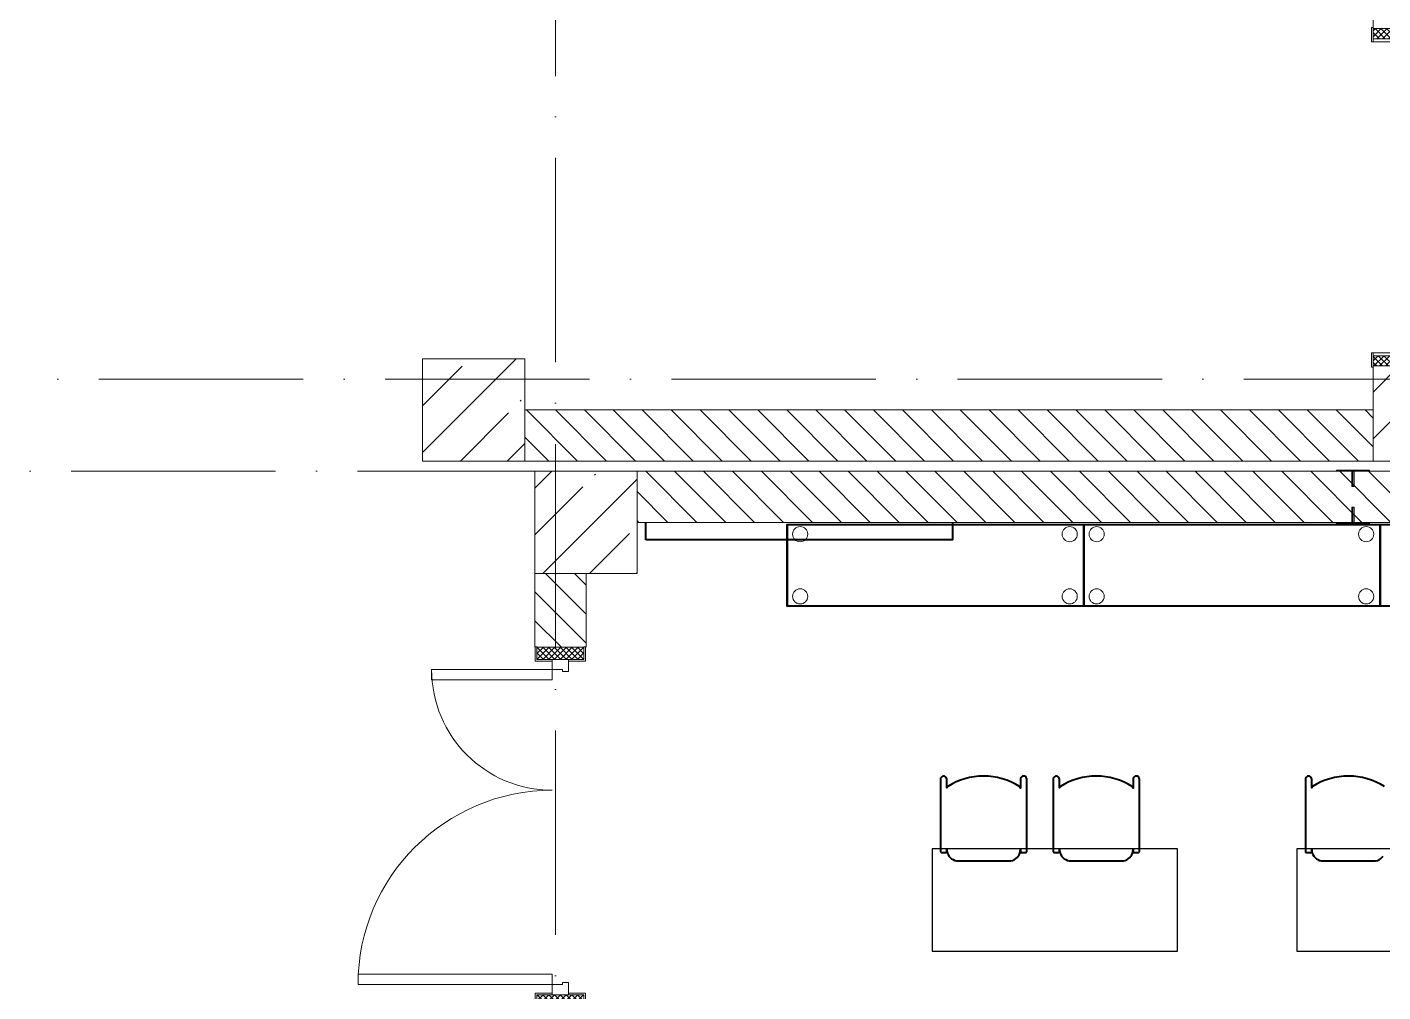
# Model space of a CAD drawing. Header units: millimetres. Extents: x -6467 to 105918, y -7090 to 92481.
# Drawn here: x 90767 to 97397, y 44235 to 48954 of the extents above; entities that cross this region are included whole.
import ezdxf

# ---------------------------------------------------------------- set-up
doc = ezdxf.new("R2010")
doc.units = ezdxf.units.MM
doc.linetypes.add('50_200_ШТРИХ_1Т_ш5_п1_п1_', pattern=[1400, 1000, -200, 0, -200])
for name, color, linetype, lineweight in [('A-DOOR', 7, 'Continuous', 9), ('A-DOOR-2', 7, 'Continuous', 5), ('A-DOOR-FRAM', 7, 'Continuous', 9), ('A-DOOR-FRAM-2', 7, 'Continuous', 5), ('A-WALL', 7, 'Continuous', 5), ('I-WALL', 7, 'Continuous', 5), ('S-COLS', 7, 'Continuous', 9), ('S-COLS-1', 7, 'Continuous', 5)]:
    doc.layers.add(name, color=color, linetype=linetype, lineweight=lineweight)
for name, color, linetype, lineweight, true_color in [('A-GENM-1', 7, 'Continuous', 9, 0xaaaaaa), ('A-GENM-2', 7, 'Continuous', 20, 0xaaaaaa), ('мебель 2 этаж-1', 7, 'Continuous', 40, 0xaaaaaa), ('Оси-3', 7, '50_200_ШТРИХ_1Т_ш5_п1_п1_', 9, 0xaaaaaa), ('ТХ_функционал-2', 7, 'Continuous', 40, 0xaaaaaa), ('ТХ_функционал-4', 7, 'Continuous', 20, 0xaaaaaa), ('ТХ_функционал-9', 7, 'Continuous', 30, 0xaaaaaa)]:
    doc.layers.add(name, color=color, linetype=linetype, lineweight=lineweight, true_color=true_color)
pattern_1 = [(45, (0, 0), (-228.0985, 228.0985), []), (45, (228.1, 0), (-228.0985, 228.0985), [403.225, -80.645, 6.706, -73.939])]
pattern_2 = [(135, (0, 0), (-70.71068, -70.71068), [])]

# ---------------------------------------------------------------- blocks, each defined once
blk = doc.blocks.new('110_Дверь_СКБ_2Ст_Внутренняя1 - СОШ_Д-01_Дв_1650_1350_x2100h_Лестничная клетка _из коридора_ EIS60_90-25230278-АИ_План этажа Радиаторы_2')
at = {"layer": 'A-DOOR-2'}
h = blk.add_hatch(dxfattribs=at)
h.set_pattern_fill('FP_118', color=256, style=0, pattern_type=2)
h.set_pattern_definition([(135, (1501.41, 189.685), (-14.14214, -14.14214), []), (225, (1501.41, 189.685), (14.14214, -14.14214), [])])
h.paths.add_polyline_path([(837.5, 125), (787.5, 125), (787.5, -125), (837.5, -125)])
at = {"layer": 'A-DOOR-FRAM-2'}
h = blk.add_hatch(dxfattribs=at)
h.set_pattern_fill('FP_119', color=256, style=0, pattern_type=2)
h.set_pattern_definition([(45, (-621.384, 189.685), (-14.1421, 14.1421), []), (135, (-621.384, 189.685), (-14.1421, -14.1421), [])])
h.paths.add_polyline_path([(-762.5, 125), (-812.5, 125), (-812.5, -125), (-762.5, -125)])
at = {"layer": 'A-DOOR'}
for p, q in [((737.5, 1025), (687.5, 1025)), ((687.5, 1025), (687.5, 125)), ((737.5, 125), (737.5, 1025)), ((-712.5, 675), (-712.5, 125)), ((-662.5, 675), (-712.5, 675)), ((-662.5, 125), (-662.5, 675)), ((-712.5, 125), (-662.5, 125)), ((687.5, 125), (737.5, 125))]:
    blk.add_line(p, q, dxfattribs=at)
at = {"layer": 'A-DOOR-2'}
for centre, radius, start, end in [((737.5, 125), 900, 90, 180), ((-712.5, 125), 550, 360, 90)]:
    blk.add_arc(centre, radius, start, end, dxfattribs=at)
at = {"layer": 'A-DOOR-FRAM'}
for p, q in [((-747.5, 133), (-817.5, 133)), ((-817.5, 133), (-817.5, 125)), ((-747.5, 125), (-747.5, 133)), ((842.5, 133), (772.5, 133)), ((772.5, 133), (772.5, 125)), ((842.5, 125), (842.5, 133)), ((-817.5, 125), (-747.5, 125)), ((-762.5, 125), (-812.5, 125)), ((-812.5, 125), (-812.5, -125)), ((-712.5, 125), (-762.5, 125)), ((-762.5, 125), (-762.5, 45)), ((-762.5, -125), (-762.5, 125)), ((-747.5, 125), (-762.5, 125)), ((-762.5, 125), (-762.5, 124)), ((-762.5, 124), (-747.5, 124)), ((-747.5, 124), (-747.5, 125)), ((-712.5, 75), (-712.5, 125)), ((-702.5, 75), (-712.5, 75)), ((-702.5, 45), (-702.5, 75)), ((737.5, 75), (727.5, 75)), ((727.5, 75), (727.5, 45)), ((737.5, 125), (737.5, 75)), ((787.5, 125), (737.5, 125)), ((787.5, 125), (772.5, 125)), ((772.5, 125), (772.5, 124)), ((772.5, 125), (842.5, 125)), ((772.5, 124), (787.5, 124)), ((787.5, 45), (787.5, 125)), ((837.5, 125), (787.5, 125)), ((787.5, 125), (787.5, -125)), ((787.5, 124), (787.5, 125)), ((837.5, -125), (837.5, 125)), ((-762.5, 45), (-702.5, 45)), ((-747.5, 45), (-762.5, 45)), ((-762.5, 45), (-762.5, -125)), ((-747.5, -125), (-747.5, 45)), ((727.5, 45), (787.5, 45)), ((787.5, 45), (772.5, 45)), ((772.5, 45), (772.5, -125)), ((787.5, -125), (787.5, 45)), ((-747.5, -125), (-817.5, -125)), ((-817.5, -125), (-817.5, -133)), ((-812.5, -125), (-762.5, -125)), ((-762.5, -125), (-747.5, -125)), ((-747.5, -133), (-747.5, -125)), ((772.5, -125), (787.5, -125)), ((842.5, -125), (772.5, -125)), ((772.5, -125), (772.5, -133)), ((787.5, -125), (837.5, -125)), ((842.5, -133), (842.5, -125)), ((-817.5, -133), (-747.5, -133)), ((772.5, -133), (842.5, -133))]:
    blk.add_line(p, q, dxfattribs=at)
blk = doc.blocks.new('BSC_Колонна _Прямоугольная - 500х500-V321-АИ_План этажа Радиаторы_2')
at = {"layer": 'S-COLS-1'}
h = blk.add_hatch(dxfattribs=at)
h.set_pattern_fill('FP_217', color=256, style=0, pattern_type=2)
h.set_pattern_definition([(45, (-93500, -46531.04), (-228.0985, 228.0985), []), (45, (-93271.9, -46531.04), (-228.0985, 228.0985), [403.225, -80.645, 6.706, -73.939])])
h.paths.add_polyline_path([(-250, -250), (250, -250), (250, 250), (-250, 250)])
for p, q in [((250, 250), (-250, 250)), ((-250, 250), (-250, -250)), ((250, -250), (250, 250)), ((-250, -250), (250, -250))]:
    blk.add_line(p, q, dxfattribs=at)
blk = doc.blocks.new('BSC_Колонна _Прямоугольная - 500х500-V330-АИ_План этажа Радиаторы_2')
at = {"layer": 'S-COLS-1'}
h = blk.add_hatch(dxfattribs=at)
h.set_pattern_fill('FP_225', color=256, style=0, pattern_type=2)
h.set_pattern_definition([(45, (-92950, -47081.04), (-228.0985, 228.0985), []), (45, (-92721.9, -47081.04), (-228.0985, 228.0985), [403.225, -80.645, 6.706, -73.939])])
h.paths.add_polyline_path([(-250, -250), (250, -250), (250, 250), (-250, 250)])
for p, q in [((250, 250), (-250, 250)), ((-250, 250), (-250, -250)), ((250, -250), (250, 250)), ((-250, -250), (250, -250))]:
    blk.add_line(p, q, dxfattribs=at)
blk = doc.blocks.new('110_Дверь_СКБ_2Ст_Наружная1 - СОШ_Д-07_1760_1440_х2400мм_Все учебные помещения_ читальные залы_EIW30-25547983-АИ_План этажа Радиаторы_2')
at = {"layer": 'A-DOOR-2'}
h = blk.add_hatch(dxfattribs=at)
h.set_pattern_fill('FP_120', color=256, style=0, pattern_type=2)
h.set_pattern_definition([(135, (1456.41, 189.685), (-14.14214, -14.14214), []), (225, (1456.41, 189.685), (14.14214, -14.14214), [])])
h.paths.add_polyline_path([(839.5, -115), (899.5, -115), (899.5, 115), (839.5, 115)])
at = {"layer": 'A-DOOR-FRAM-2'}
h = blk.add_hatch(dxfattribs=at)
h.set_pattern_fill('FP_121', color=256, style=0, pattern_type=2)
h.set_pattern_definition([(45, (-666.384, 189.685), (-14.1421, 14.1421), []), (135, (-666.384, 189.685), (-14.1421, -14.1421), [])])
h.paths.add_polyline_path([(-860.5, -115), (-800.5, -115), (-800.5, 115), (-860.5, 115)])
at = {"layer": 'A-DOOR'}
for p, q in [((-750.5, 990), (-750.5, 40)), ((-700.5, 990), (-750.5, 990)), ((-700.5, 40), (-700.5, 990)), ((789.5, 630), (739.5, 630)), ((739.5, 630), (739.5, 40)), ((789.5, 40), (789.5, 630)), ((-750.5, 40), (-700.5, 40)), ((739.5, 40), (789.5, 40))]:
    blk.add_line(p, q, dxfattribs=at)
at = {"layer": 'A-DOOR-2'}
for p, q in [((-792.5, 123), (-862.5, 123)), ((-862.5, 123), (-862.5, 115)), ((-862.5, 115), (-800.5, 115)), ((-800.5, 115), (-800.5, 40)), ((-792.5, 40), (-792.5, 123)), ((901.5, 123), (831.5, 123)), ((831.5, 123), (831.5, 40)), ((839.5, 40), (839.5, 115)), ((839.5, 115), (901.5, 115)), ((901.5, 115), (901.5, 123)), ((-800.5, 40), (-792.5, 40)), ((831.5, 40), (839.5, 40)), ((-792.5, -40), (-800.5, -40)), ((-800.5, -40), (-800.5, -115)), ((-792.5, -123), (-792.5, -40)), ((839.5, -40), (831.5, -40)), ((831.5, -40), (831.5, -123)), ((839.5, -115), (839.5, -40)), ((-862.5, -115), (-862.5, -123)), ((-800.5, -115), (-862.5, -115)), ((-862.5, -123), (-792.5, -123)), ((831.5, -123), (901.5, -123)), ((901.5, -115), (839.5, -115)), ((901.5, -123), (901.5, -115))]:
    blk.add_line(p, q, dxfattribs=at)
for centre, radius, start, end in [((-750.5, 40), 950, 0, 90), ((789.5, 40), 590, 90, 180)]:
    blk.add_arc(centre, radius, start, end, dxfattribs=at)
at = {"layer": 'A-DOOR-FRAM'}
for p, q in [((-800.5, 115), (-860.5, 115)), ((-860.5, 115), (-860.5, -115)), ((-800.5, -115), (-800.5, 115)), ((899.5, 115), (839.5, 115)), ((839.5, 115), (839.5, -115)), ((899.5, -115), (899.5, 115)), ((-750.5, 40), (-800.5, 40)), ((-800.5, 40), (-800.5, -40)), ((-750.5, -10), (-750.5, 40)), ((789.5, 40), (789.5, -10)), ((839.5, 40), (789.5, 40)), ((839.5, -40), (839.5, 40)), ((-800.5, -40), (-740.5, -40)), ((-740.5, -10), (-750.5, -10)), ((-740.5, -40), (-740.5, -10)), ((789.5, -10), (779.5, -10)), ((779.5, -10), (779.5, -40)), ((779.5, -40), (839.5, -40)), ((-860.5, -115), (-800.5, -115)), ((839.5, -115), (899.5, -115))]:
    blk.add_line(p, q, dxfattribs=at)
blk = doc.blocks.new('Фахверк _газобетон торцы_875 - Фахверк _газобетон торцы_-26105921-АИ_План этажа Радиаторы_2')
at = {"layer": 'A-GENM-2'}
for p, q in [((41046, 11134.7), (40965, 11134.7)), ((40965, 11134.7), (40965, 11128.7)), ((40965, 11128.7), (41040, 11128.7)), ((41040, 11128.7), (41040, 11053.7)), ((41046, 11053.7), (41046, 11134.7)), ((41040, 11053.7), (41046, 11053.7)), ((41040, 10953.7), (41040, 10878.7)), ((41046, 10953.7), (41040, 10953.7)), ((41046, 10872.7), (41046, 10953.7)), ((41040, 10878.7), (40965, 10878.7)), ((40965, 10878.7), (40965, 10872.7)), ((40965, 10872.7), (41046, 10872.7))]:
    blk.add_line(p, q, dxfattribs=at)
blk = doc.blocks.new('Фахверк _газобетон торцы_876 - Фахверк _газобетон торцы_-26105941-АИ_План этажа Радиаторы_2')
at = {"layer": 'A-GENM-2'}
for p, q in [((41046, 105920.3), (40965, 105920.3)), ((40965, 105920.3), (40965, 105914.3)), ((40965, 105914.3), (41040, 105914.3)), ((41040, 105914.3), (41040, 105839.3)), ((41046, 105839.3), (41046, 105920.3)), ((41040, 105839.3), (41046, 105839.3)), ((41046, 105739.3), (41040, 105739.3)), ((41040, 105739.3), (41040, 105664.3)), ((41046, 105658.3), (41046, 105739.3)), ((41040, 105664.3), (40965, 105664.3)), ((40965, 105664.3), (40965, 105658.3)), ((40965, 105658.3), (41046, 105658.3))]:
    blk.add_line(p, q, dxfattribs=at)
blk = doc.blocks.new('мебель 2 этаж-28800768-АИ_План этажа Радиаторы_2')
at = {"layer": 'ТХ_функционал-2'}
blk.add_line((96056.1, 48160.9), (96056.1, 48246.3), dxfattribs=at)
at = {"layer": 'ТХ_функционал-2', "flags": 128}
for points in [[(97556.1, 48246.3), (97556.1, 48160.9), (96056.1, 48160.9)], [(99668.2, 46955.2), (99648.6, 46966.5), (99628.6, 46976.3), (99605.9, 46985.5), (99584, 46992.6), (99561.4, 46998.2), (99538.6, 47002.2), (99516.6, 47004.6), (99492.6, 47005.4), (99469.2, 47004.6), (99446.4, 47002.2), (99423.9, 46998.3), (99401.4, 46992.7), (99379.3, 46985.5), (99357.8, 46976.9), (99336.8, 46966.6), (99316.9, 46955.2), (99314.7, 46953.2), (99313.1, 46950.4), (99312.6, 46947.3), (99312.6, 46990.1), (99311.8, 46994.8), (99309.6, 46999.1), (99306.2, 47002.5), (99302, 47004.7), (99297.2, 47005.4), (99292.5, 47004.7), (99288.2, 47002.5), (99284.8, 46999.2), (99282.6, 46994.7), (99281.9, 46990.1), (99281.9, 46635.2), (99282.7, 46633.2), (99284.7, 46632.4), (99309.8, 46632.4), (99311.8, 46633.2), (99312.6, 46635.2), (99312.6, 46646.4), (99313.3, 46637.6), (99315.3, 46629.1), (99318.6, 46621.2), (99323.2, 46613.6), (99328.9, 46606.9), (99335.5, 46601.3), (99343.1, 46596.6), (99351.2, 46593.3), (99359.7, 46591.3), (99368.4, 46590.6), (99616.8, 46590.6), (99625.5, 46591.3), (99634, 46593.3), (99641.9, 46596.5), (99650.1, 46601.5), (99656.2, 46606.9), (99662, 46613.7)]]:
    blk.add_lwpolyline(points, dxfattribs=at)
for points in [[(102547.8, 48236.5), (102547.8, 47836.5), (101097.8, 47836.5), (101097.8, 48236.5), (101097.8, 47836.5), (99647.8, 47836.5), (99647.8, 48236.5), (99647.8, 47836.5), (98197.8, 47836.5), (98197.8, 48236.5), (98197.8, 47836.5), (96747.8, 47836.5), (96747.8, 48236.5), (98197.8, 48236.5), (99647.8, 48236.5), (101097.8, 48236.5)], [(96747.8, 48236.5), (96747.8, 47836.5)], [(98197.8, 48236.5), (98197.8, 47836.5)], [(99647.8, 48236.5), (99647.8, 47836.5)], [(97497.3, 46990.1), (97497.3, 46635.2), (97498.1, 46633.2), (97500.1, 46632.4), (97525.2, 46632.4), (97527.2, 46633.2), (97528, 46635.2), (97528, 46646.4), (97528.7, 46637.6), (97530.7, 46629.1), (97534, 46621.2), (97538.6, 46613.6), (97544.3, 46606.9), (97550.9, 46601.3), (97558.5, 46596.6), (97566.6, 46593.3), (97575.1, 46591.3), (97583.8, 46590.6), (97832.2, 46590.6), (97840.9, 46591.3), (97849.4, 46593.3), (97857.3, 46596.5), (97865.5, 46601.5), (97871.6, 46606.9), (97877.4, 46613.7), (97881.9, 46621), (97885.2, 46628.9), (97887.3, 46637.9), (97888, 46646.4), (97888, 46635.2), (97888.8, 46633.2), (97890.8, 46632.4), (97915.9, 46632.4), (97917.9, 46633.2), (97918.7, 46635.2), (97918.7, 46990.1), (97917.9, 46994.9), (97915.8, 46999.1), (97912.3, 47002.6), (97908.1, 47004.7), (97903.3, 47005.4), (97898.7, 47004.7), (97894.2, 47002.5), (97890.9, 46999.1), (97888.7, 46994.7), (97888, 46990.1), (97888, 46947.1), (97887.4, 46950.5), (97886, 46953.1), (97883.6, 46955.2), (97864, 46966.5), (97844, 46976.3), (97821.3, 46985.5), (97799.4, 46992.6), (97776.8, 46998.2), (97754, 47002.2), (97732, 47004.6), (97708, 47005.4), (97684.6, 47004.6), (97661.9, 47002.2), (97639.3, 46998.3), (97616.9, 46992.7), (97594.7, 46985.5), (97573.2, 46976.9), (97552.2, 46966.6), (97532.4, 46955.2), (97530.1, 46953.2), (97528.5, 46950.4), (97528, 46947.3), (97528, 46990.1), (97527.2, 46994.8), (97525, 46999.1), (97521.7, 47002.5), (97517.4, 47004.7), (97512.6, 47005.4), (97507.9, 47004.7), (97503.6, 47002.5), (97500.3, 46999.2), (97498, 46994.7)], [(98048.3, 46990.1), (98048.3, 46635.2), (98049.1, 46633.2), (98051.1, 46632.4), (98076.2, 46632.4), (98078.2, 46633.2), (98079, 46635.2), (98079, 46646.4), (98079.7, 46637.6), (98081.7, 46629.1), (98085, 46621.2), (98089.6, 46613.6), (98095.3, 46606.9), (98101.9, 46601.3), (98109.5, 46596.6), (98117.6, 46593.3), (98126.1, 46591.3), (98134.8, 46590.6), (98383.2, 46590.6), (98391.9, 46591.3), (98400.4, 46593.3), (98408.3, 46596.5), (98416.5, 46601.5), (98422.6, 46606.9), (98428.4, 46613.7), (98432.9, 46621), (98436.2, 46628.9), (98438.3, 46637.9), (98439, 46646.4), (98439, 46635.2), (98439.8, 46633.2), (98441.8, 46632.4), (98466.9, 46632.4), (98468.9, 46633.2), (98469.7, 46635.2), (98469.7, 46990.1), (98468.9, 46994.9), (98466.8, 46999.1), (98463.3, 47002.6), (98459.1, 47004.7), (98454.3, 47005.4), (98449.7, 47004.7), (98445.2, 47002.5), (98441.9, 46999.1), (98439.7, 46994.7), (98439, 46990.1), (98439, 46947.1), (98438.4, 46950.5), (98437, 46953.1), (98434.6, 46955.2), (98415, 46966.5), (98395, 46976.3), (98372.3, 46985.5), (98350.4, 46992.6), (98327.8, 46998.2), (98305, 47002.2), (98283, 47004.6), (98259, 47005.4), (98235.6, 47004.6), (98212.9, 47002.2), (98190.3, 46998.3), (98167.9, 46992.7), (98145.7, 46985.5), (98124.2, 46976.9), (98103.2, 46966.6), (98083.4, 46955.2), (98081.1, 46953.2), (98079.5, 46950.4), (98079, 46947.3), (98079, 46990.1), (98078.2, 46994.8), (98076, 46999.1), (98072.7, 47002.5), (98068.4, 47004.7), (98063.6, 47005.4), (98058.9, 47004.7), (98054.6, 47002.5), (98051.3, 46999.2), (98049, 46994.7)]]:
    blk.add_lwpolyline(points, close=True, dxfattribs=at)
at = {"layer": 'ТХ_функционал-4'}
for centre in [(96810.9, 48188.7), (98129.1, 48188.7), (98260.9, 48188.7), (99579.1, 48188.7), (96810.9, 47884.3), (98129.1, 47884.3), (98260.9, 47884.3), (99579.1, 47884.3)]:
    blk.add_circle(centre, 37, dxfattribs=at)
at = {"layer": 'ТХ_функционал-9', "flags": 128}
for points in [[(98655.9, 46649.8), (97455.9, 46649.8), (97455.9, 46149.8), (98655.9, 46149.8)], [(100440.5, 46649.8), (99240.5, 46649.8), (99240.5, 46149.8), (100440.5, 46149.8)]]:
    blk.add_lwpolyline(points, close=True, dxfattribs=at)

msp = doc.modelspace()

# ---------------------------------------------------------------- hatches: boundary and pattern name
at = {"layer": 'A-WALL'}
h = msp.add_hatch(dxfattribs=at)
h.set_pattern_fill('FP_1', color=256, style=0, pattern_type=2)
h.set_pattern_definition(pattern_1)
h.paths.add_polyline_path([(97600, 47081), (97600, 47296), (97350, 47296), (97350, 47081)])
h.paths.add_polyline_path([(97600, 48946), (97600, 55181), (97350, 55181), (97350, 48946), (97505.3, 48946)])
h = msp.add_hatch(dxfattribs=at)
h.set_pattern_fill('FP_1', color=256, style=0, pattern_type=2)
h.set_pattern_definition(pattern_1)
h.paths.add_polyline_path([(101000, 46831), (101000, 47081), (97350, 47081), (97350, 46831), (100827.3, 46831)])
at = {"layer": 'I-WALL'}
h = msp.add_hatch(dxfattribs=at)
h.set_pattern_fill('FP_2', color=256, style=0, pattern_type=2)
h.set_pattern_definition(pattern_2)
h.paths.add_polyline_path([(97350, 46831), (97350, 47081), (93200, 47081), (93200, 46831), (95844.3, 46831)])
h = msp.add_hatch(dxfattribs=at)
h.set_pattern_fill('FP_2', color=256, style=0, pattern_type=2)
h.set_pattern_definition(pattern_2)
h.paths.add_polyline_path([(100740, 46531), (100740, 46781), (93750, 46781), (93750, 46531), (99166.3, 46531)])
h = msp.add_hatch(dxfattribs=at)
h.set_pattern_fill('FP_2', color=256, style=0, pattern_type=2)
h.set_pattern_definition(pattern_2)
h.paths.add_polyline_path([(93250, 42931), (93500, 42931), (93498, 44159), (93250, 44159)])
h.paths.add_polyline_path([(93250, 45921), (93500, 45923), (93498, 46281), (93250, 46281), (93250, 45923)])

# ---------------------------------------------------------------- linework, layer by layer
at = {"layer": 'A-WALL'}
for p, q in [((97350, 48951), (97350, 55431)), ((97350, 47291), (97350, 46831)), ((97350, 47081), (93200, 47081)), ((101250, 46831), (93200, 46831)), ((100740, 46781), (93750, 46781)), ((93750, 46531), (100740, 46531)), ((93250, 46281), (93250, 45921)), ((93500, 45921), (93500, 46281))]:
    msp.add_line(p, q, dxfattribs=at)
at = {"layer": 'Оси-3'}
for p, q in [((93350, -5889.7), (93350, 91281)), ((104718, 47231), (82581.2, 47231)), ((82581.2, 46781), (104718, 46781))]:
    msp.add_line(p, q, dxfattribs=at)

# ---------------------------------------------------------------- block references
at = {"layer": 'A-DOOR-2'}
for name, p, rotation in [('110_Дверь_СКБ_2Ст_Внутренняя1 - СОШ_Д-01_Дв_1650_1350_x2100h_Лестничная клетка _из коридора_ EIS60_90-25230278-АИ_План этажа Радиаторы_2', (97475, 48133.5), 269.9999999999999), ('110_Дверь_СКБ_2Ст_Наружная1 - СОШ_Д-07_1760_1440_х2400мм_Все учебные помещения_ читальные залы_EIW30-25547983-АИ_План этажа Радиаторы_2', (93375, 45021.5), 89.9999999999999)]:
    msp.add_blockref(name, p, dxfattribs=dict(at, rotation=rotation))
at = {"layer": 'A-GENM-1'}
msp.add_blockref('Фахверк _газобетон торцы_875 - Фахверк _газобетон торцы_-26105921-АИ_План этажа Радиаторы_2', (56205, 35652.3), dxfattribs=at)
at = {"layer": 'A-GENM-1', "rotation": 180}
msp.add_blockref('Фахверк _газобетон торцы_876 - Фахверк _газобетон торцы_-26105941-АИ_План этажа Радиаторы_2', (138297, 152445.4), dxfattribs=at)
at = {"layer": 'S-COLS'}
for name, p in [('BSC_Колонна _Прямоугольная - 500х500-V330-АИ_План этажа Радиаторы_2', (92950, 47081)), ('BSC_Колонна _Прямоугольная - 500х500-V321-АИ_План этажа Радиаторы_2', (93500, 46531))]:
    msp.add_blockref(name, p, dxfattribs=at)
at = {"layer": 'мебель 2 этаж-1'}
msp.add_blockref('мебель 2 этаж-28800768-АИ_План этажа Радиаторы_2', (-2263.5, -1715.2), dxfattribs=at)

doc.saveas('drawing.dxf')
